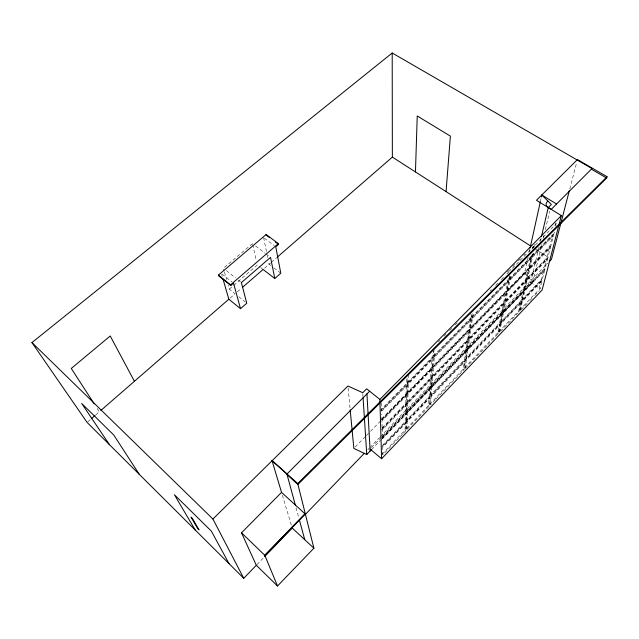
<?xml version="1.0" encoding="UTF-8"?>
<svg xmlns="http://www.w3.org/2000/svg" width="639" height="639" viewBox="0 0 639 639"><rect width="100%" height="100%" fill="white"/><g stroke="black" fill="none" stroke-linecap="round" stroke-linejoin="round"><path stroke-width="0.48" stroke-dasharray="3.19 2.4" d="M382.082 454.193L405.062 430.103L405.27 422.291L406.045 422.906L405.821 430.718L403.113 433.554M382.545 445.287L405.286 421.564L405.501 413.433L406.292 414.064L406.061 422.187L382.633 446.653M382.306 436.78L405.525 412.682L405.749 404.223L406.556 404.862L406.316 413.313L382.41 438.138M405.781 403.433L406.013 394.622L406.835 395.269L406.588 404.072L382.194 429.272L381.387 428.609L405.781 403.433L406.588 404.072M381.818 418.657L406.037 393.808L406.276 384.622L407.123 385.277L406.859 394.447L381.954 420.031L381.803 414.152M406.428 378.975L406.3 383.767L380.86 409.719L381.707 410.398L407.147 384.422L407.307 378.679M406.14 428.969L406.372 421.133L429.057 397.458L429.831 398.057L429.2 406.18L406.907 429.576L406.14 428.969L428.442 405.581L429.057 397.458M406.388 420.414L406.628 412.267L429.759 388.248L430.55 388.855L429.895 397.298L407.163 421.029L406.388 420.414L429.12 396.699L429.759 388.248M406.652 411.516L406.891 403.041L430.486 378.679L431.293 379.294L430.614 388.073L407.442 412.139L406.652 411.516L429.815 387.466L430.486 378.679M406.923 402.243L407.187 393.424L431.253 368.711L432.076 369.326L431.365 378.472L407.738 402.882L406.923 402.243L430.558 377.857L431.253 368.711M407.211 392.602L407.474 383.4L432.044 358.327L432.883 358.958L432.14 368.479L408.033 393.249L407.211 392.602L431.317 367.856L432.044 358.327M433.649 349.142L432.954 358.072L408.345 383.2L407.498 382.545L407.642 377.745M406.907 429.576L407.147 421.756L429.831 398.057M407.163 421.029L407.418 412.898L430.55 388.855M407.442 412.139L407.698 403.68L431.293 379.294M407.738 402.882L408.009 394.063L432.076 369.326M408.033 393.249L408.313 384.055L432.883 358.958M408.345 383.2L408.609 374.566M407.498 382.545L432.108 357.449L432.411 353.471M435.279 399.798L430.494 404.822L429.735 404.231L430.359 396.236L464.433 360.676L465.2 361.243L464.01 369.654L450.327 384.007M430.446 395.134L431.101 386.811L465.823 350.763L466.614 351.338L465.368 360.084L431.221 395.725L430.446 395.134L464.593 359.509L465.823 350.763M431.173 385.884L431.852 377.234L467.237 340.699L468.044 341.282L466.75 350.364L431.964 386.491L431.173 385.884L465.959 349.789L467.237 340.699M431.924 376.371L432.627 367.377L468.691 330.347L469.513 330.938L468.171 340.379L432.731 376.986L431.924 376.371L467.365 339.796L468.691 330.347M432.723 366.227L433.458 356.842L470.24 319.308L471.079 319.899L469.681 329.732L433.546 366.842L432.723 366.227L468.858 329.141L470.24 319.308M471.894 314.196L471.231 318.853L434.376 356.474L433.538 355.843L433.921 350.955M430.566 403.936L431.133 396.835L465.2 361.243M431.221 395.725L431.892 387.418L466.614 351.338M431.964 386.491L432.659 377.849L468.044 341.282M432.731 376.986L433.45 367.992L469.513 330.938M433.546 366.842L434.296 357.473L471.079 319.899M434.376 356.474L434.847 350.611M429.735 404.231L463.251 369.094L464.433 360.676M433.538 355.843L470.392 318.254L470.911 314.532M486.902 345.627L465.208 368.391L464.449 367.832L465.655 359.398L499.394 324.181L500.161 324.724L498.428 333.534L487.581 344.916M465.823 358.231L467.069 349.469L501.423 313.805L502.206 314.348L500.401 323.502L466.598 358.798L465.823 358.231L499.634 322.967L501.423 313.805M467.205 348.495L468.507 339.389L503.476 303.277L504.283 303.829L502.406 313.326L467.996 349.07L467.205 348.495L501.623 312.783L503.476 303.277M468.635 338.486L469.984 329.021L505.593 292.454L506.415 293.013L504.467 302.878L469.441 339.069L468.635 338.486L503.668 302.327L505.593 292.454M470.152 327.815L471.558 317.958L507.853 280.92L508.684 281.487L506.663 291.751L470.975 328.398L470.152 327.815L505.84 291.192L507.853 280.92M509.858 275.537L508.9 280.393L472.548 317.503L471.71 316.912L472.237 313.182M465.208 368.391L466.43 359.965L500.161 324.724M466.598 358.798L467.86 350.044L502.206 314.348M467.996 349.07L469.306 339.972L504.283 303.829M469.441 339.069L470.807 329.612L506.415 293.013M470.975 328.398L472.397 318.549L508.684 281.487M472.548 317.503L473.355 311.912M464.449 367.832L497.669 332.999L499.394 324.181M471.71 316.912L508.061 279.834L508.636 276.919M509.77 271.088L510.154 269.147M498.835 331.777L500.609 322.775L520.697 301.816L521.464 302.335L519.371 311.552L499.594 332.312L498.835 331.777L518.62 311.033L520.697 301.816M500.776 321.944L502.621 312.607L523.045 291.392L523.828 291.919L521.664 301.48L501.551 322.479L500.776 321.944L520.889 300.961L523.045 291.392M502.789 311.744L504.698 302.047L525.482 280.585L526.288 281.12L524.036 291.041L503.58 312.287L502.789 311.744L523.245 290.513L525.482 280.585M504.882 301.145L506.863 291.08L528.014 269.362L528.836 269.898L526.496 280.202L505.681 301.696L504.882 301.145L525.689 279.666L528.014 269.362M507.046 290.146L509.115 279.674L530.65 257.701L531.48 258.236L529.052 268.947L507.869 290.697L507.046 290.146L528.229 268.404L530.65 257.701M532.335 254.466L531.704 257.245L510.146 279.259L509.307 278.7L509.842 275.976M499.594 332.312L501.383 323.318L521.464 302.335M501.551 322.479L503.404 313.15L523.828 291.919M503.58 312.287L505.505 302.598L526.288 281.12M505.681 301.696L507.685 291.632L528.836 269.898M507.869 290.697L509.954 280.233L531.48 258.236M510.146 279.259L511.048 274.722M381.603 419.919L524.547 273.141L528.173 256.742M529.244 251.918L529.883 249.026M540.33 201.764L541.185 197.906M509.307 278.7L530.873 256.702L531.289 254.849M532.543 249.282L533.381 245.568L534.236 246.119L533.813 247.972M527.175 303.365L520.306 310.578L519.555 310.059L521.648 300.825L541.169 280.449L541.936 280.952L539.54 290.386L538.789 289.89L541.169 280.449M521.839 299.971L524.012 290.394L543.861 269.786L544.644 270.297L542.16 280.082L522.606 300.49L521.839 299.971L541.393 279.57L543.861 269.786M524.212 289.507L526.464 279.57L546.649 258.731L547.447 259.25L544.875 269.394L524.994 290.034L524.212 289.507L544.085 268.883L546.649 258.731M526.672 278.652L529.012 268.34L549.54 247.261L550.355 247.78L547.687 258.308L527.479 279.187L526.672 278.652L546.888 257.797L549.54 247.261M529.228 267.382L531.664 256.662L552.543 235.344L553.382 235.871L550.602 246.806L530.05 267.917L529.228 267.382L549.788 246.287L552.543 235.344M554.356 232.013L553.638 234.856L532.718 256.207L531.888 255.672L532.311 253.811M533.781 247.309L534.412 244.521M520.306 310.578L522.414 301.344L541.936 280.952M522.606 300.49L524.795 290.921L544.644 270.297M524.994 290.034L527.263 280.106L547.447 259.25M527.479 279.187L529.827 268.875L550.355 247.78M530.05 267.917L532.495 257.205L553.382 235.871M532.718 256.207L533.781 251.566M371.427 447.588L530.674 282.366L538.901 247.373M540.274 241.542L540.953 238.627M381.227 439.528L532.822 282.055L541.848 244.234M543.23 238.411L544.156 234.529M545.315 229.681L549.716 211.253M554.956 225.807L555.666 222.963L556.521 223.49L555.802 226.334M569.78 188.984L576.554 162.953M402.442 434.264L382.841 454.824L382.649 447.348L406.045 422.906M435.966 399.079L449.648 384.726M529.923 300.482L531.983 298.317M534.731 295.434L538.853 291.112M519.555 310.059L538.789 289.89M381.874 446.701L405.27 422.291M371.539 449.592L380.532 440.247M382.434 438.865L406.292 414.064M256.998 564.556L263.899 557.392M367.768 449.736L369.158 448.298M369.853 447.58L379.55 437.523M380.245 436.804L547.982 262.948M382.322 437.507L405.501 413.433M382.074 428.673L405.749 404.223M382.386 437.236L382.202 430.031L406.556 404.862M381.842 419.44L406.013 394.622M355.236 446.996L365.644 436.309M366.339 435.598L369.813 432.036M370.5 431.317L380.908 420.63M406.835 395.269L381.97 420.813L382.194 429.272M531.888 255.672L552.799 234.337L553.638 234.856M380.884 410.542L406.276 384.622M381.723 411.212L407.123 385.277M490.073 290.961L491.471 289.547M495.656 285.29L497.749 283.165M501.24 279.626L504.027 276.791M506.823 273.963L511.008 269.714M534.236 246.119L512.31 268.372L511.456 267.805M535.266 245.064L556.521 223.49M438.474 341.841L439.864 340.427M444.033 336.202L446.118 334.085M449.592 330.563L451.677 328.446M455.152 324.924L457.236 322.815M507.358 271.974L508.756 270.561M512.829 266.415L514.882 264.33M518.309 260.856L520.362 258.771M523.788 255.296L525.162 253.907M87.815 421.796L90.69 419.296M95.73 414.911L99.325 411.788L96.249 407.027M230.24 298.006L235.088 293.788L229.321 289.147L228.243 285.353M237.301 291.871L240.983 288.668M264.594 268.148L270.593 262.933M271.343 262.286L276.607 257.709M229.321 289.147L233.003 285.96M233.738 285.329L257.309 264.977L260.201 267.214M252.469 243.603L223.386 268.284L224.193 271.128M549.788 246.287L550.602 246.806M532.207 246.997L533.885 248.068M534.723 248.603L548.941 257.749M546.888 257.797L547.687 258.308M531.664 256.662L532.495 257.205M530.873 256.702L531.704 257.245M544.085 268.883L544.875 269.394M529.012 268.34L529.827 268.875M528.229 268.404L529.052 268.947M541.393 279.57L542.16 280.082M526.464 279.57L527.263 280.106M525.689 279.666L526.496 280.202M530.674 282.366L540.498 288.916M509.115 279.674L509.954 280.233M524.012 290.394L524.795 290.921M508.061 279.834L508.9 280.393M523.245 290.513L524.036 291.041M521.648 300.825L522.414 301.344M506.863 291.08L507.685 291.632M520.889 300.961L521.664 301.48M505.84 291.192L506.663 291.751M518.62 311.033L519.371 311.552M504.698 302.047L505.505 302.598M503.668 302.327L504.467 302.878M502.621 312.607L503.404 313.15M501.623 312.783L502.406 313.326M500.609 322.775L501.383 323.318M499.634 322.967L500.401 323.502M497.669 332.999L498.428 333.534M471.558 317.958L472.397 318.549M470.392 318.254L471.231 318.853M469.984 329.021L470.807 329.612M468.858 329.141L469.681 329.732M468.507 339.389L469.306 339.972M467.365 339.796L468.171 340.379M467.069 349.469L467.86 350.044M465.959 349.789L466.75 350.364M465.655 359.398L466.43 359.965M464.593 359.509L465.368 360.084M463.251 369.094L464.01 369.654M433.458 356.842L434.296 357.473M432.108 357.449L432.954 358.072M264.338 238.147L274.243 245.6M432.627 367.377L433.45 367.992M431.317 367.856L432.14 368.479M431.852 377.234L432.659 377.849M430.558 377.857L431.365 378.472M255.608 245.999L265.033 253.18M265.816 253.779L268.955 256.175M431.101 386.811L431.892 387.418M270.648 265.441L269.091 264.242L268.5 261.383M273.772 267.837L280.026 272.637M429.815 387.466L430.614 388.073M430.359 396.236L431.133 396.835M429.12 396.699L429.895 397.298M260.92 267.773L263.092 269.458M407.474 383.4L408.313 384.055M428.442 405.581L429.2 406.18M407.187 393.424L408.009 394.063M406.037 393.808L406.859 394.447M406.891 403.041L407.698 403.68M406.628 412.267L407.418 412.898M405.525 412.682L406.316 413.313M226.39 270.672L235.392 277.829M238.395 280.209L240.647 281.999M406.372 421.133L407.147 421.756M222.14 274.091L231.997 281.975M405.286 421.564L406.061 422.187M405.062 430.103L405.821 430.718M238.738 296.736L245.304 302.023M381.395 429.376L382.202 430.031M524.547 273.141L532.822 282.055M282.39 495.217L291.376 525.226M221.653 274.435L222.212 276.344M224.465 272.078L226.621 279.666M296.081 507.781L298.629 517.175M252.685 244.577L256.207 260.121M263.58 237.572L266.535 251.862M267.318 255.672L267.709 257.573M348.119 388.001L350.092 408.8M362.816 393.688L363.008 396.635M381.515 403.033L381.707 410.398"/><path stroke-width="0.96" d="M415.462 171.955L417.235 115.978L450.391 136.131L446.062 191.62M530.09 248.06L540.33 201.764M541.393 196.948L541.824 195.015L556.577 204.009M541.417 236.686L548.27 207.531A5.28 3.986 8.8 0 1 548.006 201.165M541.824 195.015L551.329 204.472L548.27 207.531L561.338 215.607L542.136 290.01L381.595 458.73L370.037 449.025M569.277 190.909L551.449 259.362L549.372 261.511M591.986 168.544L591.738 169.415L606.635 178.033L607.05 176.707L577.432 159.582L536.48 200.279L551.241 209.352L591.986 168.544L392.202 52.997L31.95 342.576L87.096 422.419L243.747 578.287L256.303 565.267L241.502 532.806L281.543 492.397L271.966 460.423L297.71 483.523L313.901 548.206L277.51 586.003L256.303 565.267M350.188 409.791L353.846 448.418L366.762 454.553L371.539 449.592M304.923 513.74L264.802 555.299L277.51 586.003M264.594 556.681L292.223 528.046L313.901 548.206M305.386 514.395L364.302 453.331M381.595 458.73L379.87 399.431L561.338 215.607M295.314 504.97L286.919 474.082L369.654 391.22M297.71 483.523L607.05 176.707M606.635 178.033L297.934 484.426L287.079 474.681M243.747 578.287L212.915 519.028L347.935 386.02L362.752 392.713L366.658 388.816L379.87 399.431M240.52 308.701L246.766 303.198L241.39 282.598L270.529 257.373L274.802 278.516L280.801 273.236L275.768 246.75L278.508 244.386L278.372 243.627L266.159 234.481L218.418 275.082L218.634 275.816L230.767 285.553L233.515 283.189L240.52 308.701L228.85 299.212L223.043 279.203M91.409 418.665L95.011 415.542M100.818 410.486L228.85 299.212M242.461 287.39L263.092 269.458L274.802 278.516M277.358 257.054L392.362 157.106L392.202 52.997M230.767 285.553L230.567 284.826L278.372 243.627M392.362 157.106L530.538 245.919M267.078 235.815L269.362 237.532M275.465 242.101L276.991 243.243M218.418 275.082L230.567 284.826M272.07 460.759L286.919 474.082M281.543 492.397L305.378 514.155L264.802 555.299L241.502 532.806M31.95 342.576L212.915 519.028M109.469 444.688L81.68 403.449L113.822 435.095L139.31 474.378M94.197 403.856L71.272 368.455L110.212 335.986L134.422 381.283M195.199 529.987L174.415 494.754L211.357 531.129L229.042 563.662M299.395 519.986L304.755 539.699M266.159 234.481L266.319 235.248M363.072 397.618L366.762 454.553M366.938 393.744L370.149 451.03M192.467 518.533L191.053 517.135L197.675 528.549L199.048 529.907L192.467 518.533"/></g></svg>
